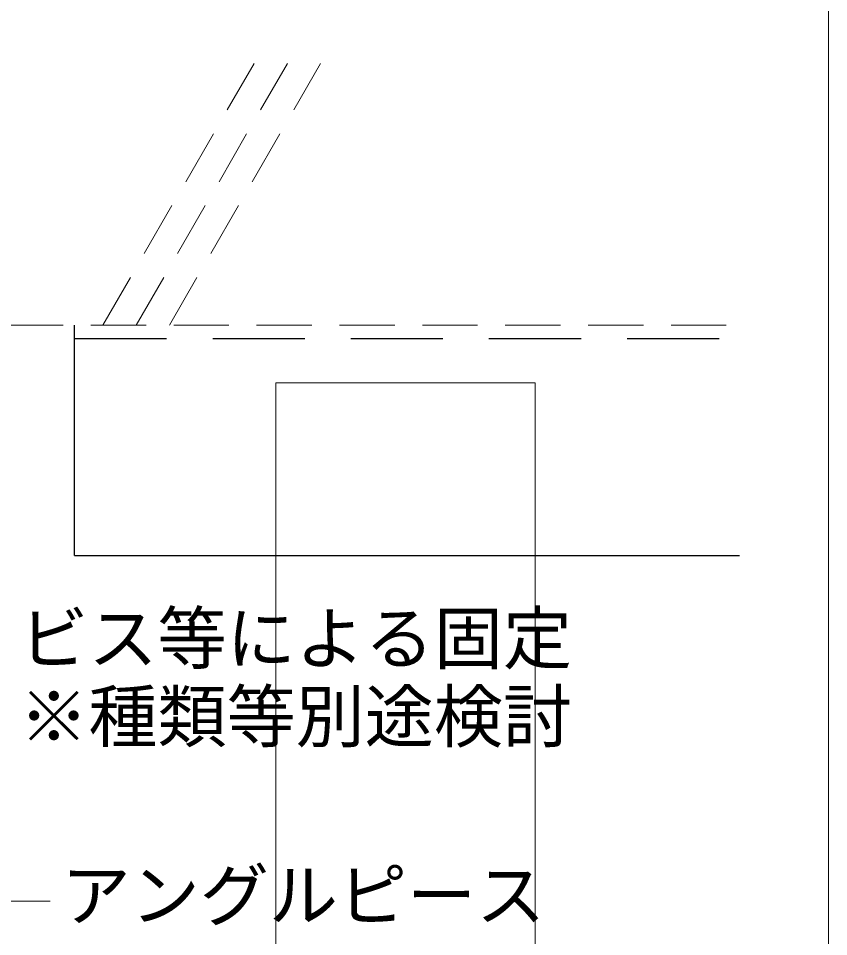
# Model space of a CAD drawing. Units: millimetres on the paper, enlarged 120 times, with parts at other scales. Extents: x -23400 to 38824, y -71984 to 16500.
# Drawn here: x 13093 to 15204, y -4148 to -1754 of the extents above; entities that cross this region are included whole.
import ezdxf
from ezdxf.enums import TextEntityAlignment as Align

# ---------------------------------------------------------------- set-up
doc = ezdxf.new("R2010")
doc.units = ezdxf.units.MM
doc.header["$LTSCALE"] = 120
doc.linetypes.add('DASHED1', pattern=[1.8, 1.2, -0.6])
doc.linetypes.add('DASHED2', pattern=[3, 2, -1])
for name, color, linetype, lineweight in [('4-2_SQバー', 3, 'Continuous', 18), ('4-3_ランナー', 2, 'Continuous', 25), ('4-6_文字・矢印', 7, 'Continuous', 18), ('4-9_躯体他', 4, 'DASHED1', 9), ('F-3_ランナー', 4, 'Continuous', 9)]:
    doc.layers.add(name, color=color, linetype=linetype, lineweight=lineweight)
doc.styles.add('ＭＳ ゴシック', font='')
doc.styles.get('ＭＳ ゴシック').set_extended_font_data('MS Gothic')

msp = doc.modelspace()

# ---------------------------------------------------------------- linework, layer by layer
at = {"layer": '4-2_SQバー'}
for p, q in [((13764.5, -2704.4), (14439.5, -2704.4)), ((13764.5, -2704.4), (13764.5, -5284.4)), ((14439.5, -2704.4), (14439.5, -5284.4))]:
    msp.add_line(p, q, dxfattribs=at)
at = {"layer": '4-3_ランナー'}
for q in [(13239.5, -2554.4), (14972.2, -3154.4)]:
    msp.add_line((13239.5, -3154.4), q, dxfattribs=at)
at = {"layer": '4-3_ランナー', "linetype": 'DASHED2'}
msp.add_line((13239.5, -2588.9), (14972.2, -2588.9), dxfattribs=at)
at = {"layer": '4-6_文字・矢印'}
msp.add_line((13055.7, -4055.6), (13175.7, -4055.6), dxfattribs=at)
at = {"layer": '4-9_躯体他'}
for p, q in [((13313.4, -2554.4), (13707.5, -1871.9)), ((13400, -2554.4), (13794.1, -1871.9)), ((13486.6, -2554.4), (13880.7, -1871.9)), ((8313.9, -2554.4), (14972.2, -2554.4))]:
    msp.add_line(p, q, dxfattribs=at)
at = {"layer": 'F-3_ランナー', "color": 3, "lineweight": 18}
msp.add_line((15204.5, 300.8), (15204.5, -14351.3), dxfattribs=at)

# ---------------------------------------------------------------- texts
at = {"layer": '4-6_文字・矢印', "style": 'ＭＳ ゴシック'}
for s, p in [('ビス等による固定', (13095.6, -3475.8)), ('※種類等別途検討', (13095.6, -3679.8)), ('アングルピース', (13205.7, -4145.6))]:
    msp.add_text(s, height=132, dxfattribs=at).set_placement(p, align=Align.BOTTOM_LEFT)

doc.saveas('drawing.dxf')
